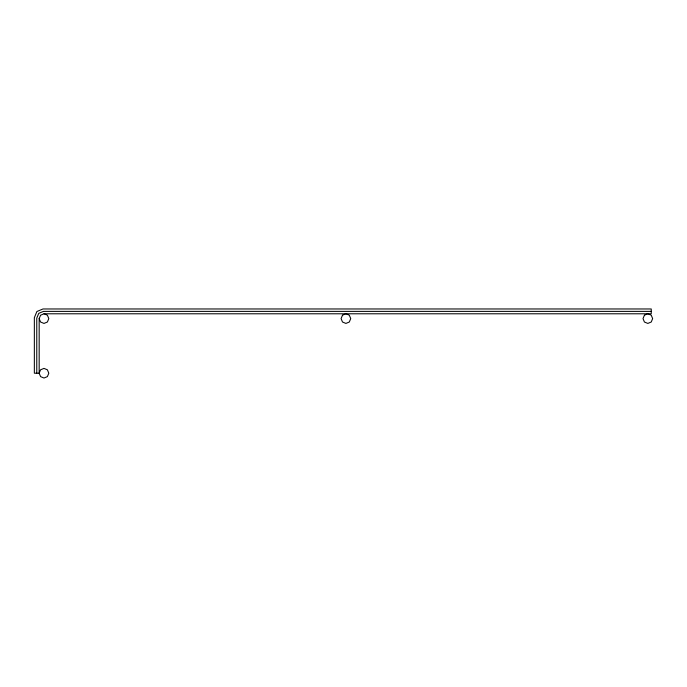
<?xml version="1.0" encoding="UTF-8"?>
<svg xmlns="http://www.w3.org/2000/svg" width="687" height="687" viewBox="0 0 687 687"><rect width="100%" height="100%" fill="white"/><g stroke="black" fill="none" stroke-linecap="round" stroke-linejoin="round"><path stroke-width="1.03" d="M39.168 318.605L40.576 315.204L43.985 313.787L651.242 313.787L651.242 308.97L43.023 308.97L36.892 311.512L34.35 317.652L34.35 373.213L39.168 373.213L40.576 369.804L43.985 368.395L47.394 369.804L48.803 373.213L47.394 376.613L43.985 378.03L40.576 376.613L39.168 373.213L39.168 318.605L40.576 322.014L43.985 323.422L47.394 322.014L48.803 318.605L47.394 315.204L43.985 313.787M651.242 311.383L43.504 311.383L38.738 313.358L36.763 318.124L36.763 373.213M342.504 315.204L341.087 318.605L342.504 322.014L345.913 323.422L349.314 322.014L350.731 318.605L349.314 315.204L345.913 313.787L342.504 315.204M644.423 315.204L643.015 318.605L644.423 322.014L647.832 323.422L651.242 322.014L652.65 318.605L651.242 315.204L647.832 313.787L644.423 315.204"/></g></svg>
